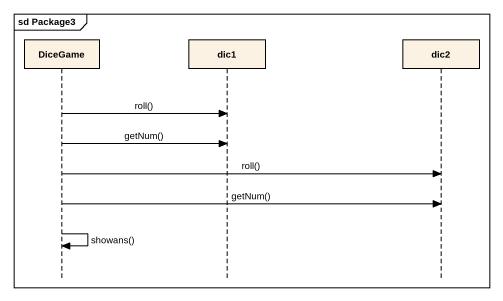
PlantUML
@startuml
mainframe sd Package3
hide footbox
participant DiceGame
participant dic1
participant dic2

DiceGame -> dic1 : roll()
DiceGame -> dic1 : getNum()
DiceGame -> dic2 : roll()
DiceGame -> dic2 : getNum()
DiceGame -> DiceGame : showans()
@enduml
